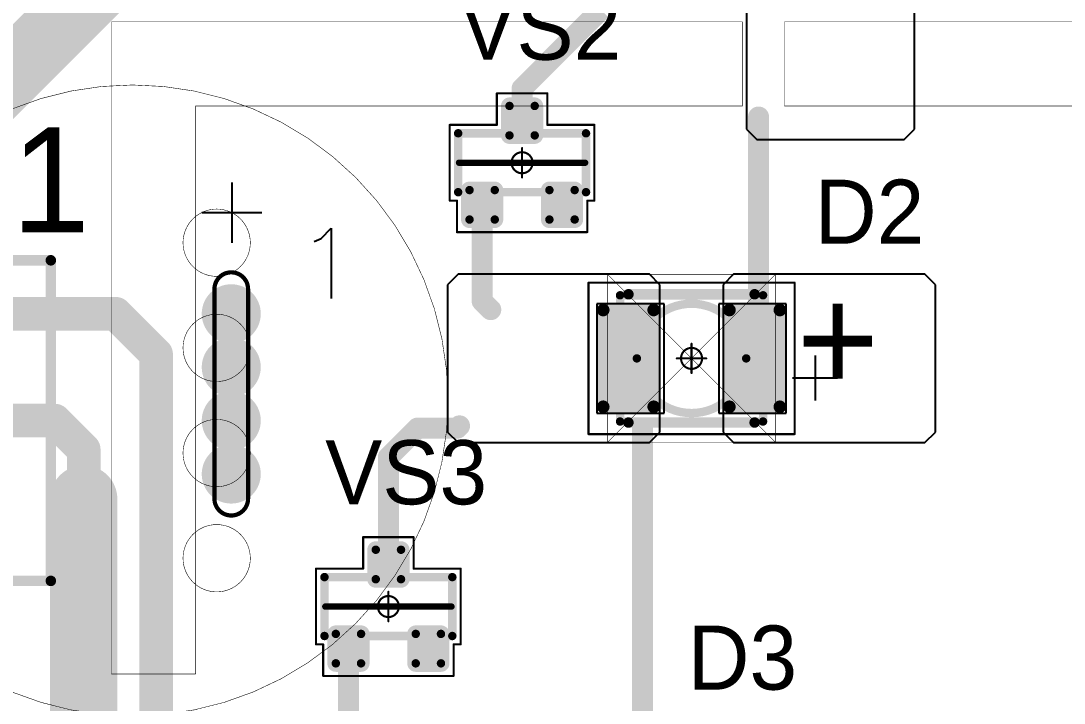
# Model space of a CAD drawing. Header units: millimetres. Extents: x 0 to 1769, y 431 to 1001.
# Drawn here: x 1327.48 to 1352.28, y 575.33 to 591.55 of the extents above; entities that cross this region are included whole.
import ezdxf

# ---------------------------------------------------------------- set-up
doc = ezdxf.new("R2010")
doc.units = ezdxf.units.MM
for name, color, linetype in [('BottomLayer', 5, 'Continuous'), ('BottomSolder', 6, 'Continuous'), ('KeepOutLayer', 6, 'Continuous'), ('Mechanical13', 56, 'Continuous'), ('Mechanical15', 56, 'Continuous'), ('Mechanical3', 76, 'Continuous'), ('Mechanical9', 56, 'Continuous'), ('MultiLayer', 9, 'Continuous'), ('TopLayer', 1, 'Continuous'), ('TopOverlay', 2, 'Continuous'), ('TopPaste', 8, 'Continuous'), ('TopSolder', 216, 'Continuous')]:
    doc.layers.add(name, color=color, linetype=linetype)

# ---------------------------------------------------------------- blocks, each defined once
blk = doc.blocks.new('SOT23_136')
at = {"layer": 'Mechanical13', "const_width": 0.2}
for points in [[(-0.7, 1.52), (-0.7, -1.52)], [(-0.7, 1.52), (0.7, 1.52)], [(0.7, 1.52), (0.7, -1.52)], [(-0.7, -1.52), (0.7, -1.52)]]:
    blk.add_lwpolyline(points, dxfattribs=at)
at = {"layer": 'Mechanical13', "const_width": 0.1}
for points in [[(-0.75, 1.52, 1), (-0.65, 1.52, 1)], [(-0.75, 1.52, 1), (-0.65, 1.52, 1)], [(0.65, 1.52, 1), (0.75, 1.52, 1)], [(0.65, 1.52, 1), (0.75, 1.52, 1)], [(-0.75, -1.52, 1), (-0.65, -1.52, 1)], [(-0.75, -1.52, 1), (-0.65, -1.52, 1)], [(0.65, -1.52, 1), (0.75, -1.52, 1)], [(0.65, -1.52, 1), (0.75, -1.52, 1)]]:
    blk.add_lwpolyline(points, format="xyb", close=True, dxfattribs=at)
at = {"layer": 'Mechanical15', "const_width": 0.05}
for points in [[(-0.9, 1.72), (0.9, 1.72)], [(-0.9, 1.72), (-0.9, 1.55)], [(0.9, 1.72), (0.9, 0.6)], [(-1.65, 1.55), (-0.9, 1.55)], [(-1.65, 1.55), (-1.65, -1.55)], [(0.9, 0.6), (1.65, 0.6)], [(1.65, 0.6), (1.65, -0.6)], [(0, 0.35), (0, -0.35)], [(-0.35, 0), (0.35, 0)], [(0.9, -0.6), (0.9, -1.72)], [(0.9, -0.6), (1.65, -0.6)], [(-1.65, -1.55), (-0.9, -1.55)], [(-0.9, -1.55), (-0.9, -1.72)], [(-0.9, -1.72), (0.9, -1.72)]]:
    blk.add_lwpolyline(points, dxfattribs=at)
at = {"layer": 'Mechanical15'}
for points, const_width in [([(-0.913, 1.72, 1), (-0.888, 1.72, 1)], 0.025), ([(-0.913, 1.72, 1), (-0.888, 1.72, 1)], 0.025), ([(0.888, 1.72, 1), (0.913, 1.72, 1)], 0.025), ([(0.888, 1.72, 1), (0.913, 1.72, 1)], 0.025), ([(-1.662, 1.55, 1), (-1.637, 1.55, 1)], 0.025), ([(-1.662, 1.55, 1), (-1.637, 1.55, 1)], 0.025), ([(-0.913, 1.55, 1), (-0.888, 1.55, 1)], 0.025), ([(-0.913, 1.55, 1), (-0.888, 1.55, 1)], 0.025), ([(0.888, 0.6, 1), (0.913, 0.6, 1)], 0.025), ([(0.888, 0.6, 1), (0.913, 0.6, 1)], 0.025), ([(1.637, 0.6, 1), (1.662, 0.6, 1)], 0.025), ([(1.637, 0.6, 1), (1.662, 0.6, 1)], 0.025), ([(0.25, 0, 1), (-0.25, 0, 1)], 0.05), ([(-0.012, 0.35, 1), (0.012, 0.35, 1)], 0.025), ([(-0.362, 0, 1), (-0.337, 0, 1)], 0.025), ([(-0.262, 0, 1), (-0.238, 0, 1)], 0.025), ([(0.238, 0, 1), (0.262, 0, 1)], 0.025), ([(0.337, 0, 1), (0.362, 0, 1)], 0.025), ([(-0.012, -0.35, 1), (0.012, -0.35, 1)], 0.025), ([(0.888, -0.6, 1), (0.913, -0.6, 1)], 0.025), ([(0.888, -0.6, 1), (0.913, -0.6, 1)], 0.025), ([(1.637, -0.6, 1), (1.662, -0.6, 1)], 0.025), ([(1.637, -0.6, 1), (1.662, -0.6, 1)], 0.025), ([(-1.662, -1.55, 1), (-1.637, -1.55, 1)], 0.025), ([(-1.662, -1.55, 1), (-1.637, -1.55, 1)], 0.025), ([(-0.913, -1.55, 1), (-0.888, -1.55, 1)], 0.025), ([(-0.913, -1.55, 1), (-0.888, -1.55, 1)], 0.025), ([(-0.913, -1.72, 1), (-0.888, -1.72, 1)], 0.025), ([(-0.913, -1.72, 1), (-0.888, -1.72, 1)], 0.025), ([(0.888, -1.72, 1), (0.913, -1.72, 1)], 0.025), ([(0.888, -1.72, 1), (0.913, -1.72, 1)], 0.025)]:
    blk.add_lwpolyline(points, format="xyb", close=True, dxfattribs=dict(at, const_width=const_width))
at = {"layer": 'TopLayer', "const_width": 0.1}
for points in [[(-1.4, 1.25, 1), (-1.3, 1.25, 1)], [(-0.7, 1.25, 1), (-0.6, 1.25, 1)], [(-1.4, 0.65, 1), (-1.3, 0.65, 1)], [(-0.7, 0.65, 1), (-0.6, 0.65, 1)], [(0.6, 0.3, 1), (0.7, 0.3, 1)], [(1.3, 0.3, 1), (1.4, 0.3, 1)], [(0.6, -0.3, 1), (0.7, -0.3, 1)], [(1.3, -0.3, 1), (1.4, -0.3, 1)], [(-1.4, -0.65, 1), (-1.3, -0.65, 1)], [(-0.7, -0.65, 1), (-0.6, -0.65, 1)], [(-1.4, -1.25, 1), (-1.3, -1.25, 1)], [(-0.7, -1.25, 1), (-0.6, -1.25, 1)]]:
    blk.add_lwpolyline(points, format="xyb", close=True, dxfattribs=at)
at = {"layer": 'TopLayer'}
for points in [[(-1.45, 1.25), (-1.45, 0.65), (-0.55, 1.25), (-0.55, 0.65)], [(-1.35, 1.35), (-1.35, 0.55), (-0.65, 1.35), (-0.65, 0.55)], [(0.55, 0.3), (0.55, -0.3), (1.45, 0.3), (1.45, -0.3)], [(0.65, 0.4), (0.65, -0.4), (1.35, 0.4), (1.35, -0.4)], [(-1.45, -0.65), (-1.45, -1.25), (-0.55, -0.65), (-0.55, -1.25)], [(-1.35, -0.55), (-1.35, -1.35), (-0.65, -0.55), (-0.65, -1.35)]]:
    blk.add_solid(points, dxfattribs=at)
at = {"layer": 'TopOverlay', "const_width": 0.15}
blk.add_lwpolyline([(0, 1.5), (0, -1.5)], dxfattribs=at)
at = {"layer": 'TopOverlay', "const_width": 0.075}
for points in [[(-0.038, 1.5, 1), (0.038, 1.5, 1)], [(-0.038, -1.5, 1), (0.038, -1.5, 1)]]:
    blk.add_lwpolyline(points, format="xyb", close=True, dxfattribs=at)
at = {"layer": 'TopPaste', "const_width": 0.075}
for points in [[(-1.387, 1.25, 1), (-1.313, 1.25, 1)], [(-0.687, 1.25, 1), (-0.613, 1.25, 1)], [(-1.387, 0.65, 1), (-1.313, 0.65, 1)], [(-0.687, 0.65, 1), (-0.613, 0.65, 1)], [(0.613, 0.3, 1), (0.687, 0.3, 1)], [(1.313, 0.3, 1), (1.387, 0.3, 1)], [(0.613, -0.3, 1), (0.687, -0.3, 1)], [(1.313, -0.3, 1), (1.387, -0.3, 1)], [(-1.387, -0.65, 1), (-1.313, -0.65, 1)], [(-0.687, -0.65, 1), (-0.613, -0.65, 1)], [(-1.387, -1.25, 1), (-1.313, -1.25, 1)], [(-0.687, -1.25, 1), (-0.613, -1.25, 1)]]:
    blk.add_lwpolyline(points, format="xyb", close=True, dxfattribs=at)
at = {"layer": 'TopPaste'}
for points in [[(-1.425, 1.25), (-1.425, 0.65), (-0.575, 1.25), (-0.575, 0.65)], [(-1.35, 1.325), (-1.35, 0.575), (-0.65, 1.325), (-0.65, 0.575)], [(0.575, 0.3), (0.575, -0.3), (1.425, 0.3), (1.425, -0.3)], [(0.65, 0.375), (0.65, -0.375), (1.35, 0.375), (1.35, -0.375)], [(-1.425, -0.65), (-1.425, -1.25), (-0.575, -0.65), (-0.575, -1.25)], [(-1.35, -0.575), (-1.35, -1.325), (-0.65, -0.575), (-0.65, -1.325)]]:
    blk.add_solid(points, dxfattribs=at)
at = {"layer": 'TopSolder', "const_width": 0.202}
for points in [[(-1.451, 1.25, 1), (-1.249, 1.25, 1)], [(-0.751, 1.25, 1), (-0.549, 1.25, 1)], [(-1.451, 0.65, 1), (-1.249, 0.65, 1)], [(-0.751, 0.65, 1), (-0.549, 0.65, 1)], [(0.549, 0.3, 1), (0.751, 0.3, 1)], [(1.249, 0.3, 1), (1.451, 0.3, 1)], [(0.549, -0.3, 1), (0.751, -0.3, 1)], [(1.249, -0.3, 1), (1.451, -0.3, 1)], [(-1.451, -0.65, 1), (-1.249, -0.65, 1)], [(-0.751, -0.65, 1), (-0.549, -0.65, 1)], [(-1.451, -1.25, 1), (-1.249, -1.25, 1)], [(-0.751, -1.25, 1), (-0.549, -1.25, 1)]]:
    blk.add_lwpolyline(points, format="xyb", close=True, dxfattribs=at)
at = {"layer": 'TopSolder'}
for points in [[(-1.552, 1.25), (-1.552, 0.65), (-0.448, 1.25), (-0.448, 0.65)], [(-1.35, 1.452), (-1.35, 0.448), (-0.65, 1.452), (-0.65, 0.448)], [(0.65, 0.502), (0.65, -0.502), (1.35, 0.502), (1.35, -0.502)], [(0.448, 0.3), (0.448, -0.3), (1.552, 0.3), (1.552, -0.3)], [(-1.35, -0.448), (-1.35, -1.452), (-0.65, -0.448), (-0.65, -1.452)], [(-1.552, -0.65), (-1.552, -1.25), (-0.448, -0.65), (-0.448, -1.25)]]:
    blk.add_solid(points, dxfattribs=at)
blk = doc.blocks.new('SOT23_137')
at = {"layer": 'Mechanical13', "const_width": 0.2}
for points in [[(-0.7, 1.52), (-0.7, -1.52)], [(-0.7, 1.52), (0.7, 1.52)], [(0.7, 1.52), (0.7, -1.52)], [(-0.7, -1.52), (0.7, -1.52)]]:
    blk.add_lwpolyline(points, dxfattribs=at)
at = {"layer": 'Mechanical13', "const_width": 0.1}
for points in [[(-0.75, 1.52, 1), (-0.65, 1.52, 1)], [(-0.75, 1.52, 1), (-0.65, 1.52, 1)], [(0.65, 1.52, 1), (0.75, 1.52, 1)], [(0.65, 1.52, 1), (0.75, 1.52, 1)], [(-0.75, -1.52, 1), (-0.65, -1.52, 1)], [(-0.75, -1.52, 1), (-0.65, -1.52, 1)], [(0.65, -1.52, 1), (0.75, -1.52, 1)], [(0.65, -1.52, 1), (0.75, -1.52, 1)]]:
    blk.add_lwpolyline(points, format="xyb", close=True, dxfattribs=at)
at = {"layer": 'Mechanical15', "const_width": 0.05}
for points in [[(-0.9, 1.72), (0.9, 1.72)], [(-0.9, 1.72), (-0.9, 1.55)], [(0.9, 1.72), (0.9, 0.6)], [(-1.65, 1.55), (-0.9, 1.55)], [(-1.65, 1.55), (-1.65, -1.55)], [(0.9, 0.6), (1.65, 0.6)], [(1.65, 0.6), (1.65, -0.6)], [(0, 0.35), (0, -0.35)], [(-0.35, 0), (0.35, 0)], [(0.9, -0.6), (0.9, -1.72)], [(0.9, -0.6), (1.65, -0.6)], [(-1.65, -1.55), (-0.9, -1.55)], [(-0.9, -1.55), (-0.9, -1.72)], [(-0.9, -1.72), (0.9, -1.72)]]:
    blk.add_lwpolyline(points, dxfattribs=at)
at = {"layer": 'Mechanical15'}
for points, const_width in [([(-0.913, 1.72, 1), (-0.888, 1.72, 1)], 0.025), ([(-0.913, 1.72, 1), (-0.888, 1.72, 1)], 0.025), ([(0.888, 1.72, 1), (0.913, 1.72, 1)], 0.025), ([(0.888, 1.72, 1), (0.913, 1.72, 1)], 0.025), ([(-1.662, 1.55, 1), (-1.637, 1.55, 1)], 0.025), ([(-1.662, 1.55, 1), (-1.637, 1.55, 1)], 0.025), ([(-0.913, 1.55, 1), (-0.888, 1.55, 1)], 0.025), ([(-0.913, 1.55, 1), (-0.888, 1.55, 1)], 0.025), ([(0.888, 0.6, 1), (0.913, 0.6, 1)], 0.025), ([(0.888, 0.6, 1), (0.913, 0.6, 1)], 0.025), ([(1.637, 0.6, 1), (1.662, 0.6, 1)], 0.025), ([(1.637, 0.6, 1), (1.662, 0.6, 1)], 0.025), ([(0.25, 0, 1), (-0.25, 0, 1)], 0.05), ([(-0.012, 0.35, 1), (0.012, 0.35, 1)], 0.025), ([(-0.362, 0, 1), (-0.337, 0, 1)], 0.025), ([(-0.262, 0, 1), (-0.238, 0, 1)], 0.025), ([(0.238, 0, 1), (0.262, 0, 1)], 0.025), ([(0.337, 0, 1), (0.362, 0, 1)], 0.025), ([(-0.012, -0.35, 1), (0.012, -0.35, 1)], 0.025), ([(0.888, -0.6, 1), (0.913, -0.6, 1)], 0.025), ([(0.888, -0.6, 1), (0.913, -0.6, 1)], 0.025), ([(1.637, -0.6, 1), (1.662, -0.6, 1)], 0.025), ([(1.637, -0.6, 1), (1.662, -0.6, 1)], 0.025), ([(-1.662, -1.55, 1), (-1.637, -1.55, 1)], 0.025), ([(-1.662, -1.55, 1), (-1.637, -1.55, 1)], 0.025), ([(-0.913, -1.55, 1), (-0.888, -1.55, 1)], 0.025), ([(-0.913, -1.55, 1), (-0.888, -1.55, 1)], 0.025), ([(-0.913, -1.72, 1), (-0.888, -1.72, 1)], 0.025), ([(-0.913, -1.72, 1), (-0.888, -1.72, 1)], 0.025), ([(0.888, -1.72, 1), (0.913, -1.72, 1)], 0.025), ([(0.888, -1.72, 1), (0.913, -1.72, 1)], 0.025)]:
    blk.add_lwpolyline(points, format="xyb", close=True, dxfattribs=dict(at, const_width=const_width))
at = {"layer": 'TopLayer', "const_width": 0.1}
for points in [[(-1.4, 1.25, 1), (-1.3, 1.25, 1)], [(-0.7, 1.25, 1), (-0.6, 1.25, 1)], [(-1.4, 0.65, 1), (-1.3, 0.65, 1)], [(-0.7, 0.65, 1), (-0.6, 0.65, 1)], [(0.6, 0.3, 1), (0.7, 0.3, 1)], [(1.3, 0.3, 1), (1.4, 0.3, 1)], [(0.6, -0.3, 1), (0.7, -0.3, 1)], [(1.3, -0.3, 1), (1.4, -0.3, 1)], [(-1.4, -0.65, 1), (-1.3, -0.65, 1)], [(-0.7, -0.65, 1), (-0.6, -0.65, 1)], [(-1.4, -1.25, 1), (-1.3, -1.25, 1)], [(-0.7, -1.25, 1), (-0.6, -1.25, 1)]]:
    blk.add_lwpolyline(points, format="xyb", close=True, dxfattribs=at)
at = {"layer": 'TopLayer'}
for points in [[(-1.45, 1.25), (-1.45, 0.65), (-0.55, 1.25), (-0.55, 0.65)], [(-1.35, 1.35), (-1.35, 0.55), (-0.65, 1.35), (-0.65, 0.55)], [(0.55, 0.3), (0.55, -0.3), (1.45, 0.3), (1.45, -0.3)], [(0.65, 0.4), (0.65, -0.4), (1.35, 0.4), (1.35, -0.4)], [(-1.45, -0.65), (-1.45, -1.25), (-0.55, -0.65), (-0.55, -1.25)], [(-1.35, -0.55), (-1.35, -1.35), (-0.65, -0.55), (-0.65, -1.35)]]:
    blk.add_solid(points, dxfattribs=at)
at = {"layer": 'TopOverlay', "const_width": 0.15}
blk.add_lwpolyline([(0, 1.5), (0, -1.5)], dxfattribs=at)
at = {"layer": 'TopOverlay', "const_width": 0.075}
for points in [[(-0.038, 1.5, 1), (0.038, 1.5, 1)], [(-0.038, -1.5, 1), (0.038, -1.5, 1)]]:
    blk.add_lwpolyline(points, format="xyb", close=True, dxfattribs=at)
at = {"layer": 'TopPaste', "const_width": 0.075}
for points in [[(-1.387, 1.25, 1), (-1.313, 1.25, 1)], [(-0.687, 1.25, 1), (-0.613, 1.25, 1)], [(-1.387, 0.65, 1), (-1.313, 0.65, 1)], [(-0.687, 0.65, 1), (-0.613, 0.65, 1)], [(0.613, 0.3, 1), (0.687, 0.3, 1)], [(1.313, 0.3, 1), (1.387, 0.3, 1)], [(0.613, -0.3, 1), (0.687, -0.3, 1)], [(1.313, -0.3, 1), (1.387, -0.3, 1)], [(-1.387, -0.65, 1), (-1.313, -0.65, 1)], [(-0.687, -0.65, 1), (-0.613, -0.65, 1)], [(-1.387, -1.25, 1), (-1.313, -1.25, 1)], [(-0.687, -1.25, 1), (-0.613, -1.25, 1)]]:
    blk.add_lwpolyline(points, format="xyb", close=True, dxfattribs=at)
at = {"layer": 'TopPaste'}
for points in [[(-1.425, 1.25), (-1.425, 0.65), (-0.575, 1.25), (-0.575, 0.65)], [(-1.35, 1.325), (-1.35, 0.575), (-0.65, 1.325), (-0.65, 0.575)], [(0.575, 0.3), (0.575, -0.3), (1.425, 0.3), (1.425, -0.3)], [(0.65, 0.375), (0.65, -0.375), (1.35, 0.375), (1.35, -0.375)], [(-1.425, -0.65), (-1.425, -1.25), (-0.575, -0.65), (-0.575, -1.25)], [(-1.35, -0.575), (-1.35, -1.325), (-0.65, -0.575), (-0.65, -1.325)]]:
    blk.add_solid(points, dxfattribs=at)
at = {"layer": 'TopSolder', "const_width": 0.202}
for points in [[(-1.451, 1.25, 1), (-1.249, 1.25, 1)], [(-0.751, 1.25, 1), (-0.549, 1.25, 1)], [(-1.451, 0.65, 1), (-1.249, 0.65, 1)], [(-0.751, 0.65, 1), (-0.549, 0.65, 1)], [(0.549, 0.3, 1), (0.751, 0.3, 1)], [(1.249, 0.3, 1), (1.451, 0.3, 1)], [(0.549, -0.3, 1), (0.751, -0.3, 1)], [(1.249, -0.3, 1), (1.451, -0.3, 1)], [(-1.451, -0.65, 1), (-1.249, -0.65, 1)], [(-0.751, -0.65, 1), (-0.549, -0.65, 1)], [(-1.451, -1.25, 1), (-1.249, -1.25, 1)], [(-0.751, -1.25, 1), (-0.549, -1.25, 1)]]:
    blk.add_lwpolyline(points, format="xyb", close=True, dxfattribs=at)
at = {"layer": 'TopSolder'}
for points in [[(-1.552, 1.25), (-1.552, 0.65), (-0.448, 1.25), (-0.448, 0.65)], [(-1.35, 1.452), (-1.35, 0.448), (-0.65, 1.452), (-0.65, 0.448)], [(0.65, 0.502), (0.65, -0.502), (1.35, 0.502), (1.35, -0.502)], [(0.448, 0.3), (0.448, -0.3), (1.552, 0.3), (1.552, -0.3)], [(-1.35, -0.448), (-1.35, -1.452), (-0.65, -0.448), (-0.65, -1.452)], [(-1.552, -0.65), (-1.552, -1.25), (-0.448, -0.65), (-0.448, -1.25)]]:
    blk.add_solid(points, dxfattribs=at)
blk = doc.blocks.new('T66G_325')
at = {"layer": 'Mechanical13'}
for p, q in [((2.936, 0.071), (2.936, -1)), ((2.4, -0.464), (3.471, -0.464))]:
    blk.add_line(p, q, dxfattribs=at)
at = {"layer": 'Mechanical13', "const_width": 0.2}
for points in [[(-1.7, 1.5), (1.7, 1.5)], [(-1.7, -1.5), (-1.7, 1.5)], [(1.7, -1.5), (1.7, 1.5)], [(-1.7, -1.5), (1.7, -1.5)]]:
    blk.add_lwpolyline(points, dxfattribs=at)
at = {"layer": 'Mechanical13'}
for points, const_width in [([(-1.75, 1.5, 1), (-1.65, 1.5, 1)], 0.1), ([(-1.75, 1.5, 1), (-1.65, 1.5, 1)], 0.1), ([(1.65, 1.5, 1), (1.75, 1.5, 1)], 0.1), ([(1.65, 1.5, 1), (1.75, 1.5, 1)], 0.1), ([(1.3, 0, 1), (-1.3, 0, 1)], 0.2), ([(-1.35, 0, 1), (-1.25, 0, 1)], 0.1), ([(1.25, 0, 1), (1.35, 0, 1)], 0.1), ([(-1.75, -1.5, 1), (-1.65, -1.5, 1)], 0.1), ([(-1.75, -1.5, 1), (-1.65, -1.5, 1)], 0.1), ([(1.65, -1.5, 1), (1.75, -1.5, 1)], 0.1), ([(1.65, -1.5, 1), (1.75, -1.5, 1)], 0.1)]:
    blk.add_lwpolyline(points, format="xyb", close=True, dxfattribs=dict(at, const_width=const_width))
at = {"layer": 'Mechanical15', "const_width": 0.05}
for points in [[(-2.45, -1.8), (-2.45, 1.8)], [(-2.45, 1.8), (2.45, 1.8)], [(2.45, -1.8), (2.45, 1.8)], [(0, -0.35), (0, 0.35)], [(-0.35, 0), (0.35, 0)], [(-2.45, -1.8), (2.45, -1.8)]]:
    blk.add_lwpolyline(points, dxfattribs=at)
at = {"layer": 'Mechanical15'}
for points, const_width in [([(-2.462, 1.8, 1), (-2.438, 1.8, 1)], 0.025), ([(-2.462, 1.8, 1), (-2.438, 1.8, 1)], 0.025), ([(2.438, 1.8, 1), (2.462, 1.8, 1)], 0.025), ([(2.438, 1.8, 1), (2.462, 1.8, 1)], 0.025), ([(0.25, 0, 1), (-0.25, 0, 1)], 0.05), ([(-0.012, 0.35, 1), (0.012, 0.35, 1)], 0.025), ([(-0.362, 0, 1), (-0.337, 0, 1)], 0.025), ([(-0.262, 0, 1), (-0.238, 0, 1)], 0.025), ([(0.238, 0, 1), (0.262, 0, 1)], 0.025), ([(0.337, 0, 1), (0.362, 0, 1)], 0.025), ([(-0.012, -0.35, 1), (0.012, -0.35, 1)], 0.025), ([(-2.462, -1.8, 1), (-2.438, -1.8, 1)], 0.025), ([(-2.462, -1.8, 1), (-2.438, -1.8, 1)], 0.025), ([(2.438, -1.8, 1), (2.462, -1.8, 1)], 0.025), ([(2.438, -1.8, 1), (2.462, -1.8, 1)], 0.025)]:
    blk.add_lwpolyline(points, format="xyb", close=True, dxfattribs=dict(at, const_width=const_width))
at = {"layer": 'TopLayer'}
for p, q in [((-5.55, 2), (-5.8, 1.75)), ((-1, 2), (-5.55, 2)), ((-0.75, 1.75), (-1, 2)), ((1, 2), (0.75, 1.75)), ((5.55, 2), (1, 2)), ((5.8, 1.75), (5.55, 2)), ((-5.8, 1.75), (-5.8, -1.75)), ((-0.75, -1.75), (-0.75, 1.75)), ((0.75, 1.75), (0.75, -1.75)), ((5.8, -1.75), (5.8, 1.75)), ((-5.8, -1.75), (-5.55, -2)), ((-1, -2), (-0.75, -1.75)), ((0.75, -1.75), (1, -2)), ((5.55, -2), (5.8, -1.75)), ((-5.55, -2), (-1, -2)), ((1, -2), (5.55, -2))]:
    blk.add_line(p, q, dxfattribs=at)
at = {"layer": 'TopLayer', "const_width": 0.15}
for points in [[(-2.175, 1.15, 1), (-2.025, 1.15, 1)], [(-0.975, 1.15, 1), (-0.825, 1.15, 1)], [(0.825, 1.15, 1), (0.975, 1.15, 1)], [(2.025, 1.15, 1), (2.175, 1.15, 1)], [(-2.175, -1.15, 1), (-2.025, -1.15, 1)], [(-0.975, -1.15, 1), (-0.825, -1.15, 1)], [(0.825, -1.15, 1), (0.975, -1.15, 1)], [(2.025, -1.15, 1), (2.175, -1.15, 1)]]:
    blk.add_lwpolyline(points, format="xyb", close=True, dxfattribs=at)
at = {"layer": 'TopLayer'}
for points in [[(-0.9, 1.3), (-2.1, 1.3), (-0.9, -1.3), (-2.1, -1.3)], [(2.1, 1.3), (0.9, 1.3), (2.1, -1.3), (0.9, -1.3)], [(-0.75, 1.15), (-2.25, 1.15), (-0.75, -1.15), (-2.25, -1.15)], [(2.25, 1.15), (0.75, 1.15), (2.25, -1.15), (0.75, -1.15)]]:
    blk.add_solid(points, dxfattribs=at)
at = {"layer": 'TopOverlay', "const_width": 0.25}
for points in [[(-1.5, 1.525), (1.5, 1.525)], [(-1.5, -1.525), (1.5, -1.525)]]:
    blk.add_lwpolyline(points, dxfattribs=at)
at = {"layer": 'TopOverlay', "const_width": 0.125}
for points in [[(-1.562, 1.525, 1), (-1.438, 1.525, 1)], [(1.438, 1.525, 1), (1.562, 1.525, 1)], [(-1.562, -1.525, 1), (-1.438, -1.525, 1)], [(1.438, -1.525, 1), (1.562, -1.525, 1)]]:
    blk.add_lwpolyline(points, format="xyb", close=True, dxfattribs=at)
at = {"layer": 'TopPaste', "const_width": 0.125}
for points in [[(-2.163, 1.15, 1), (-2.038, 1.15, 1)], [(-0.963, 1.15, 1), (-0.838, 1.15, 1)], [(0.838, 1.15, 1), (0.963, 1.15, 1)], [(2.038, 1.15, 1), (2.163, 1.15, 1)], [(-2.163, -1.15, 1), (-2.038, -1.15, 1)], [(-0.963, -1.15, 1), (-0.838, -1.15, 1)], [(0.838, -1.15, 1), (0.963, -1.15, 1)], [(2.038, -1.15, 1), (2.163, -1.15, 1)]]:
    blk.add_lwpolyline(points, format="xyb", close=True, dxfattribs=at)
at = {"layer": 'TopPaste'}
for points in [[(-0.9, 1.275), (-2.1, 1.275), (-0.9, -1.275), (-2.1, -1.275)], [(2.1, 1.275), (0.9, 1.275), (2.1, -1.275), (0.9, -1.275)], [(-0.775, 1.15), (-2.225, 1.15), (-0.775, -1.15), (-2.225, -1.15)], [(2.225, 1.15), (0.775, 1.15), (2.225, -1.15), (0.775, -1.15)]]:
    blk.add_solid(points, dxfattribs=at)
at = {"layer": 'TopSolder'}
for p, q in [((-2.25, 1.3), (-2.25, -1.3)), ((-0.65, 1.3), (-2.25, 1.3)), ((-0.65, -1.3), (-0.65, 1.3)), ((0.65, 1.3), (0.65, -1.3)), ((2.25, 1.3), (0.65, 1.3)), ((2.25, -1.3), (2.25, 1.3)), ((-2.25, -1.3), (-0.65, -1.3)), ((0.65, -1.3), (2.25, -1.3))]:
    blk.add_line(p, q, dxfattribs=at)
at = {"layer": 'TopOverlay'}
blk.add_text('+', height=2.5, dxfattribs=at).set_placement((2.5, -0.8))
blk = doc.blocks.new('T66G_326')
at = {"layer": 'Mechanical13'}
for p, q in [((2.936, 0.071), (2.936, -1)), ((2.4, -0.464), (3.471, -0.464))]:
    blk.add_line(p, q, dxfattribs=at)
at = {"layer": 'Mechanical13', "const_width": 0.2}
for points in [[(-1.7, 1.5), (1.7, 1.5)], [(-1.7, 1.5), (-1.7, -1.5)], [(1.7, 1.5), (1.7, -1.5)], [(-1.7, -1.5), (1.7, -1.5)]]:
    blk.add_lwpolyline(points, dxfattribs=at)
at = {"layer": 'Mechanical13'}
for points, const_width in [([(-1.75, 1.5, 1), (-1.65, 1.5, 1)], 0.1), ([(-1.75, 1.5, 1), (-1.65, 1.5, 1)], 0.1), ([(1.65, 1.5, 1), (1.75, 1.5, 1)], 0.1), ([(1.65, 1.5, 1), (1.75, 1.5, 1)], 0.1), ([(1.3, 0, 1), (-1.3, 0, 1)], 0.2), ([(-1.35, 0, 1), (-1.25, 0, 1)], 0.1), ([(1.25, 0, 1), (1.35, 0, 1)], 0.1), ([(-1.75, -1.5, 1), (-1.65, -1.5, 1)], 0.1), ([(-1.75, -1.5, 1), (-1.65, -1.5, 1)], 0.1), ([(1.65, -1.5, 1), (1.75, -1.5, 1)], 0.1), ([(1.65, -1.5, 1), (1.75, -1.5, 1)], 0.1)]:
    blk.add_lwpolyline(points, format="xyb", close=True, dxfattribs=dict(at, const_width=const_width))
at = {"layer": 'Mechanical15', "const_width": 0.05}
for points in [[(-2.45, 1.8), (-2.45, -1.8)], [(-2.45, 1.8), (2.45, 1.8)], [(2.45, 1.8), (2.45, -1.8)], [(0, 0.35), (0, -0.35)], [(-0.35, 0), (0.35, 0)], [(-2.45, -1.8), (2.45, -1.8)]]:
    blk.add_lwpolyline(points, dxfattribs=at)
at = {"layer": 'Mechanical15'}
for points, const_width in [([(-2.462, 1.8, 1), (-2.438, 1.8, 1)], 0.025), ([(-2.462, 1.8, 1), (-2.438, 1.8, 1)], 0.025), ([(2.438, 1.8, 1), (2.462, 1.8, 1)], 0.025), ([(2.438, 1.8, 1), (2.462, 1.8, 1)], 0.025), ([(0.25, 0, 1), (-0.25, 0, 1)], 0.05), ([(-0.012, 0.35, 1), (0.012, 0.35, 1)], 0.025), ([(-0.362, 0, 1), (-0.337, 0, 1)], 0.025), ([(-0.262, 0, 1), (-0.238, 0, 1)], 0.025), ([(0.238, 0, 1), (0.262, 0, 1)], 0.025), ([(0.337, 0, 1), (0.362, 0, 1)], 0.025), ([(-0.012, -0.35, 1), (0.012, -0.35, 1)], 0.025), ([(-2.462, -1.8, 1), (-2.438, -1.8, 1)], 0.025), ([(-2.462, -1.8, 1), (-2.438, -1.8, 1)], 0.025), ([(2.438, -1.8, 1), (2.462, -1.8, 1)], 0.025), ([(2.438, -1.8, 1), (2.462, -1.8, 1)], 0.025)]:
    blk.add_lwpolyline(points, format="xyb", close=True, dxfattribs=dict(at, const_width=const_width))
at = {"layer": 'TopLayer'}
for p, q in [((-5.55, 2), (-5.8, 1.75)), ((-1, 2), (-5.55, 2)), ((-0.75, 1.75), (-1, 2)), ((1, 2), (0.75, 1.75)), ((5.55, 2), (1, 2)), ((5.8, 1.75), (5.55, 2)), ((-5.8, 1.75), (-5.8, -1.75)), ((-0.75, -1.75), (-0.75, 1.75)), ((0.75, 1.75), (0.75, -1.75)), ((5.8, -1.75), (5.8, 1.75)), ((-5.8, -1.75), (-5.55, -2)), ((-1, -2), (-0.75, -1.75)), ((0.75, -1.75), (1, -2)), ((5.55, -2), (5.8, -1.75)), ((-5.55, -2), (-1, -2)), ((1, -2), (5.55, -2))]:
    blk.add_line(p, q, dxfattribs=at)
at = {"layer": 'TopLayer', "const_width": 0.15}
for points in [[(-2.175, 1.15, 1), (-2.025, 1.15, 1)], [(-0.975, 1.15, 1), (-0.825, 1.15, 1)], [(0.825, 1.15, 1), (0.975, 1.15, 1)], [(2.025, 1.15, 1), (2.175, 1.15, 1)], [(-2.175, -1.15, 1), (-2.025, -1.15, 1)], [(-0.975, -1.15, 1), (-0.825, -1.15, 1)], [(0.825, -1.15, 1), (0.975, -1.15, 1)], [(2.025, -1.15, 1), (2.175, -1.15, 1)]]:
    blk.add_lwpolyline(points, format="xyb", close=True, dxfattribs=at)
at = {"layer": 'TopLayer'}
for points in [[(-0.9, 1.3), (-2.1, 1.3), (-0.9, -1.3), (-2.1, -1.3)], [(2.1, 1.3), (0.9, 1.3), (2.1, -1.3), (0.9, -1.3)], [(-0.75, 1.15), (-2.25, 1.15), (-0.75, -1.15), (-2.25, -1.15)], [(2.25, 1.15), (0.75, 1.15), (2.25, -1.15), (0.75, -1.15)]]:
    blk.add_solid(points, dxfattribs=at)
at = {"layer": 'TopOverlay', "const_width": 0.25}
for points in [[(-1.5, 1.525), (1.5, 1.525)], [(-1.5, -1.525), (1.5, -1.525)]]:
    blk.add_lwpolyline(points, dxfattribs=at)
at = {"layer": 'TopOverlay', "const_width": 0.125}
for points in [[(-1.562, 1.525, 1), (-1.438, 1.525, 1)], [(1.438, 1.525, 1), (1.562, 1.525, 1)], [(-1.562, -1.525, 1), (-1.438, -1.525, 1)], [(1.438, -1.525, 1), (1.562, -1.525, 1)]]:
    blk.add_lwpolyline(points, format="xyb", close=True, dxfattribs=at)
at = {"layer": 'TopPaste', "const_width": 0.125}
for points in [[(-2.163, 1.15, 1), (-2.038, 1.15, 1)], [(-0.963, 1.15, 1), (-0.838, 1.15, 1)], [(0.838, 1.15, 1), (0.963, 1.15, 1)], [(2.038, 1.15, 1), (2.163, 1.15, 1)], [(-2.163, -1.15, 1), (-2.038, -1.15, 1)], [(-0.963, -1.15, 1), (-0.838, -1.15, 1)], [(0.838, -1.15, 1), (0.963, -1.15, 1)], [(2.038, -1.15, 1), (2.163, -1.15, 1)]]:
    blk.add_lwpolyline(points, format="xyb", close=True, dxfattribs=at)
at = {"layer": 'TopPaste'}
for points in [[(-0.9, 1.275), (-2.1, 1.275), (-0.9, -1.275), (-2.1, -1.275)], [(2.1, 1.275), (0.9, 1.275), (2.1, -1.275), (0.9, -1.275)], [(-0.775, 1.15), (-2.225, 1.15), (-0.775, -1.15), (-2.225, -1.15)], [(2.225, 1.15), (0.775, 1.15), (2.225, -1.15), (0.775, -1.15)]]:
    blk.add_solid(points, dxfattribs=at)
at = {"layer": 'TopSolder'}
for p, q in [((-2.25, 1.3), (-2.25, -1.3)), ((-0.65, 1.3), (-2.25, 1.3)), ((-0.65, -1.3), (-0.65, 1.3)), ((0.65, 1.3), (0.65, -1.3)), ((2.25, 1.3), (0.65, 1.3)), ((2.25, -1.3), (2.25, 1.3)), ((-2.25, -1.3), (-0.65, -1.3)), ((0.65, -1.3), (2.25, -1.3))]:
    blk.add_line(p, q, dxfattribs=at)
at = {"layer": 'TopOverlay'}
blk.add_text('+', height=2.5, dxfattribs=at).set_placement((2.5, -0.8))
blk = doc.blocks.new('BAND4_338')
at = {"layer": 'BottomLayer', "const_width": 0.6}
for points in [[(-0.3, 6.83, 1), (0.3, 6.83, 1)], [(0.97, 6.83, 1), (1.57, 6.83, 1)], [(2.24, 6.83, 1), (2.84, 6.83, 1)], [(3.51, 6.83, 1), (4.11, 6.83, 1)]]:
    blk.add_lwpolyline(points, format="xyb", close=True, dxfattribs=at)
at = {"layer": 'BottomSolder', "const_width": 0.702}
for points in [[(-0.351, 6.83, 1), (0.351, 6.83, 1)], [(0.919, 6.83, 1), (1.621, 6.83, 1)], [(2.189, 6.83, 1), (2.891, 6.83, 1)], [(3.459, 6.83, 1), (4.161, 6.83, 1)]]:
    blk.add_lwpolyline(points, format="xyb", close=True, dxfattribs=at)
at = {"layer": 'KeepOutLayer', "const_width": 0.1}
for points in [[(-0.585, 6.43, -1), (-0.585, 7.23)], [(4.395, 7.23, -1), (4.395, 6.43)]]:
    blk.add_lwpolyline(points, format="xyb", dxfattribs=at)
for points in [[(4.395, 7.23), (-0.585, 7.23)], [(4.395, 6.43), (-0.585, 6.43)]]:
    blk.add_lwpolyline(points, dxfattribs=at)
at = {"layer": 'KeepOutLayer', "const_width": 0.05}
for points in [[(-0.61, 7.23, 1), (-0.56, 7.23, 1)], [(-0.61, 7.23, 1), (-0.56, 7.23, 1)], [(4.37, 7.23, 1), (4.42, 7.23, 1)], [(4.37, 7.23, 1), (4.42, 7.23, 1)], [(-0.61, 6.43, 1), (-0.56, 6.43, 1)], [(-0.61, 6.43, 1), (-0.56, 6.43, 1)], [(4.37, 6.43, 1), (4.42, 6.43, 1)], [(4.37, 6.43, 1), (4.42, 6.43, 1)]]:
    blk.add_lwpolyline(points, format="xyb", close=True, dxfattribs=at)
at = {"layer": 'MultiLayer', "const_width": 0.6}
for points in [[(-0.3, 6.83, 1), (0.3, 6.83, 1)], [(0.97, 6.83, 1), (1.57, 6.83, 1)], [(2.24, 6.83, 1), (2.84, 6.83, 1)], [(3.51, 6.83, 1), (4.11, 6.83, 1)]]:
    blk.add_lwpolyline(points, format="xyb", close=True, dxfattribs=at)
at = {"layer": 'TopLayer'}
for points, const_width in [([(-0.3, 6.83, 1), (0.3, 6.83, 1)], 0.6), ([(0.97, 6.83, 1), (1.57, 6.83, 1)], 0.6), ([(2.24, 6.83, 1), (2.84, 6.83, 1)], 0.6), ([(3.51, 6.83, 1), (4.11, 6.83, 1)], 0.6), ([(-0.228, 1.02, 1), (0.228, 1.02, 1)], 0.455), ([(1.042, 1.02, 1), (1.498, 1.02, 1)], 0.455), ([(2.313, 1.02, 1), (2.768, 1.02, 1)], 0.455), ([(3.582, 1.02, 1), (4.038, 1.02, 1)], 0.455), ([(-0.228, -1.02, 1), (0.228, -1.02, 1)], 0.455), ([(1.042, -1.02, 1), (1.498, -1.02, 1)], 0.455), ([(2.313, -1.02, 1), (2.768, -1.02, 1)], 0.455), ([(3.582, -1.02, 1), (4.038, -1.02, 1)], 0.455)]:
    blk.add_lwpolyline(points, format="xyb", close=True, dxfattribs=dict(at, const_width=const_width))
at = {"layer": 'TopLayer', "const_width": 0.91}
for points in [[(0, 1.02), (0, -1.02)], [(1.27, 1.02), (1.27, -1.02)], [(2.54, 1.02), (2.54, -1.02)], [(3.81, 1.02), (3.81, -1.02)]]:
    blk.add_lwpolyline(points, dxfattribs=at)
at = {"layer": 'TopOverlay', "const_width": 0.25}
for points in [[(-1.27, 2.54), (6.35, 2.54)], [(-1.27, -2.54), (-1.27, 2.54)], [(6.35, -2.54), (6.35, 2.54)], [(6.35, -2.54), (-1.27, -2.54)]]:
    blk.add_lwpolyline(points, dxfattribs=at)
at = {"layer": 'TopOverlay', "const_width": 0.125}
for points in [[(-1.333, 2.54, 1), (-1.208, 2.54, 1)], [(-1.333, 2.54, 1), (-1.208, 2.54, 1)], [(6.287, 2.54, 1), (6.412, 2.54, 1)], [(6.287, 2.54, 1), (6.412, 2.54, 1)], [(-1.333, -2.54, 1), (-1.208, -2.54, 1)], [(-1.333, -2.54, 1), (-1.208, -2.54, 1)], [(6.287, -2.54, 1), (6.412, -2.54, 1)], [(6.287, -2.54, 1), (6.412, -2.54, 1)]]:
    blk.add_lwpolyline(points, format="xyb", close=True, dxfattribs=at)
at = {"layer": 'TopPaste', "const_width": 0.86}
for points in [[(0, 1.02), (0, -1.02)], [(1.27, 1.02), (1.27, -1.02)], [(2.54, 1.02), (2.54, -1.02)], [(3.81, 1.02), (3.81, -1.02)]]:
    blk.add_lwpolyline(points, dxfattribs=at)
at = {"layer": 'TopPaste', "const_width": 0.43}
for points in [[(-0.215, 1.02, 1), (0.215, 1.02, 1)], [(1.055, 1.02, 1), (1.485, 1.02, 1)], [(2.325, 1.02, 1), (2.755, 1.02, 1)], [(3.595, 1.02, 1), (4.025, 1.02, 1)], [(-0.215, -1.02, 1), (0.215, -1.02, 1)], [(1.055, -1.02, 1), (1.485, -1.02, 1)], [(2.325, -1.02, 1), (2.755, -1.02, 1)], [(3.595, -1.02, 1), (4.025, -1.02, 1)]]:
    blk.add_lwpolyline(points, format="xyb", close=True, dxfattribs=at)
at = {"layer": 'TopSolder'}
for points, const_width in [([(-0.351, 6.83, 1), (0.351, 6.83, 1)], 0.702), ([(0.919, 6.83, 1), (1.621, 6.83, 1)], 0.702), ([(2.189, 6.83, 1), (2.891, 6.83, 1)], 0.702), ([(3.459, 6.83, 1), (4.161, 6.83, 1)], 0.702), ([(-0.278, 1.02, 1), (0.278, 1.02, 1)], 0.557), ([(0.992, 1.02, 1), (1.548, 1.02, 1)], 0.557), ([(2.262, 1.02, 1), (2.818, 1.02, 1)], 0.557), ([(3.532, 1.02, 1), (4.088, 1.02, 1)], 0.557), ([(-0.278, -1.02, 1), (0.278, -1.02, 1)], 0.557), ([(0.992, -1.02, 1), (1.548, -1.02, 1)], 0.557), ([(2.262, -1.02, 1), (2.818, -1.02, 1)], 0.557), ([(3.532, -1.02, 1), (4.088, -1.02, 1)], 0.557)]:
    blk.add_lwpolyline(points, format="xyb", close=True, dxfattribs=dict(at, const_width=const_width))
at = {"layer": 'TopSolder', "const_width": 1.113}
for points in [[(0, 1.02), (0, -1.02)], [(1.27, 1.02), (1.27, -1.02)], [(2.54, 1.02), (2.54, -1.02)], [(3.81, 1.02), (3.81, -1.02)]]:
    blk.add_lwpolyline(points, dxfattribs=at)

msp = doc.modelspace()

# ---------------------------------------------------------------- linework, layer by layer
at = {"layer": 'Mechanical3', "const_width": 0.1}
for points in [[(1332.081, 585.174, -0.99822), (1332.881, 585.175)], [(1332.881, 580.194, -0.99822), (1332.081, 580.192)]]:
    msp.add_lwpolyline(points, format="xyb", dxfattribs=at)
for points in [[(1332.081, 585.174), (1332.081, 580.194)], [(1332.881, 580.194), (1332.881, 585.174)]]:
    msp.add_lwpolyline(points, dxfattribs=at)
at = {"layer": 'Mechanical3', "const_width": 0.05}
for points in [[(1332.056, 585.174, 1), (1332.106, 585.174, 1)], [(1332.056, 585.174, 1), (1332.106, 585.174, 1)], [(1332.856, 585.175, 1), (1332.906, 585.175, 1)], [(1332.856, 585.174, 1), (1332.906, 585.174, 1)], [(1332.056, 580.194, 1), (1332.106, 580.194, 1)], [(1332.056, 580.192, 1), (1332.106, 580.192, 1)], [(1332.856, 580.194, 1), (1332.906, 580.194, 1)], [(1332.856, 580.194, 1), (1332.906, 580.194, 1)]]:
    msp.add_lwpolyline(points, format="xyb", close=True, dxfattribs=at)
at = {"layer": 'Mechanical9'}
for points, const_width in [([(1329.634, 576.028), (1329.634, 591.528)], 0.0127), ([(1329.634, 591.528), (1344.634, 591.528)], 0.0127), ([(1329.634, 576.028), (1329.634, 591.528)], 0.0127), ([(1329.634, 591.528), (1344.634, 591.528)], 0.0127), ([(1344.634, 589.528), (1344.634, 591.528)], 0.0127), ([(1344.634, 589.528), (1344.634, 591.528)], 0.0127), ([(1345.634, 589.528), (1345.634, 591.528)], 0.0127), ([(1345.634, 591.528), (1360.634, 591.528)], 0.0127), ([(1345.634, 589.528), (1345.634, 591.528)], 0.0127), ([(1345.634, 591.528), (1360.634, 591.528)], 0.0127), ([(1331.634, 589.528), (1344.634, 589.528)], 0.0127), ([(1331.634, 576.028), (1331.634, 589.528)], 0.0127), ([(1331.634, 589.528), (1344.634, 589.528)], 0.0127), ([(1331.634, 576.028), (1331.634, 589.528)], 0.0127), ([(1345.634, 589.528), (1358.634, 589.528)], 0.0127), ([(1345.634, 589.528), (1358.634, 589.528)], 0.0127), ([(1341.425, 581.528), (1341.425, 585.528)], 0.0127), ([(1341.425, 585.528), (1345.425, 585.528)], 0.0127), ([(1341.425, 585.528), (1345.425, 581.528)], 0.01), ([(1341.425, 581.528), (1345.425, 585.528)], 0.01), ([(1345.425, 581.528), (1345.425, 585.528)], 0.0127), ([(1341.425, 581.528), (1345.425, 581.528)], 0.0127), ([(1329.634, 576.028), (1331.634, 576.028)], 0.0127), ([(1329.634, 576.028), (1331.634, 576.028)], 0.0127)]:
    msp.add_lwpolyline(points, dxfattribs=dict(at, const_width=const_width))
for points, const_width in [([(1329.631, 591.528, 1), (1329.638, 591.528, 1)], 0.00635), ([(1329.631, 591.528, 1), (1329.638, 591.528, 1)], 0.00635), ([(1329.631, 591.528, 1), (1329.638, 591.528, 1)], 0.00635), ([(1329.631, 591.528, 1), (1329.638, 591.528, 1)], 0.00635), ([(1344.631, 591.528, 1), (1344.638, 591.528, 1)], 0.00635), ([(1344.631, 591.528, 1), (1344.638, 591.528, 1)], 0.00635), ([(1344.631, 591.528, 1), (1344.638, 591.528, 1)], 0.00635), ([(1344.631, 591.528, 1), (1344.638, 591.528, 1)], 0.00635), ([(1345.631, 591.528, 1), (1345.638, 591.528, 1)], 0.00635), ([(1345.631, 591.528, 1), (1345.638, 591.528, 1)], 0.00635), ([(1345.631, 591.528, 1), (1345.638, 591.528, 1)], 0.00635), ([(1345.631, 591.528, 1), (1345.638, 591.528, 1)], 0.00635), ([(1337.634, 582.528, 1), (1322.634, 582.528, 1)], 0.0127), ([(1331.631, 589.528, 1), (1331.638, 589.528, 1)], 0.00635), ([(1331.631, 589.528, 1), (1331.638, 589.528, 1)], 0.00635), ([(1331.631, 589.528, 1), (1331.638, 589.528, 1)], 0.00635), ([(1331.631, 589.528, 1), (1331.638, 589.528, 1)], 0.00635), ([(1344.631, 589.528, 1), (1344.638, 589.528, 1)], 0.00635), ([(1344.631, 589.528, 1), (1344.638, 589.528, 1)], 0.00635), ([(1344.631, 589.528, 1), (1344.638, 589.528, 1)], 0.00635), ([(1344.631, 589.528, 1), (1344.638, 589.528, 1)], 0.00635), ([(1345.631, 589.528, 1), (1345.638, 589.528, 1)], 0.00635), ([(1345.631, 589.528, 1), (1345.638, 589.528, 1)], 0.00635), ([(1345.631, 589.528, 1), (1345.638, 589.528, 1)], 0.00635), ([(1345.631, 589.528, 1), (1345.638, 589.528, 1)], 0.00635), ([(1332.934, 586.278, 1), (1331.334, 586.278, 1)], 0.0127), ([(1331.331, 586.278, 1), (1331.337, 586.278, 1)], 0.00635), ([(1332.931, 586.278, 1), (1332.937, 586.278, 1)], 0.00635), ([(1341.422, 585.528, 1), (1341.428, 585.528, 1)], 0.00635), ([(1341.422, 585.528, 1), (1341.428, 585.528, 1)], 0.00635), ([(1341.423, 585.528, 1), (1341.428, 585.528, 1)], 0.005), ([(1345.422, 585.528, 1), (1345.428, 585.528, 1)], 0.00635), ([(1345.422, 585.528, 1), (1345.428, 585.528, 1)], 0.00635), ([(1345.423, 585.528, 1), (1345.428, 585.528, 1)], 0.005), ([(1332.934, 583.778, 1), (1331.334, 583.778, 1)], 0.0127), ([(1331.331, 583.778, 1), (1331.337, 583.778, 1)], 0.00635), ([(1332.931, 583.778, 1), (1332.937, 583.778, 1)], 0.00635), ([(1337.631, 582.528, 1), (1337.637, 582.528, 1)], 0.00635), ([(1332.934, 581.278, 1), (1331.334, 581.278, 1)], 0.0127), ([(1341.422, 581.528, 1), (1341.428, 581.528, 1)], 0.00635), ([(1341.422, 581.528, 1), (1341.428, 581.528, 1)], 0.00635), ([(1341.423, 581.528, 1), (1341.428, 581.528, 1)], 0.005), ([(1345.422, 581.528, 1), (1345.428, 581.528, 1)], 0.00635), ([(1345.422, 581.528, 1), (1345.428, 581.528, 1)], 0.00635), ([(1345.423, 581.528, 1), (1345.428, 581.528, 1)], 0.005), ([(1331.331, 581.278, 1), (1331.337, 581.278, 1)], 0.00635), ([(1332.931, 581.278, 1), (1332.937, 581.278, 1)], 0.00635), ([(1332.934, 578.778, 1), (1331.334, 578.778, 1)], 0.0127), ([(1331.331, 578.778, 1), (1331.337, 578.778, 1)], 0.00635), ([(1332.931, 578.778, 1), (1332.937, 578.778, 1)], 0.00635), ([(1329.631, 576.028, 1), (1329.638, 576.028, 1)], 0.00635), ([(1329.631, 576.028, 1), (1329.638, 576.028, 1)], 0.00635), ([(1329.631, 576.028, 1), (1329.638, 576.028, 1)], 0.00635), ([(1329.631, 576.028, 1), (1329.638, 576.028, 1)], 0.00635), ([(1331.631, 576.028, 1), (1331.638, 576.028, 1)], 0.00635), ([(1331.631, 576.028, 1), (1331.638, 576.028, 1)], 0.00635), ([(1331.631, 576.028, 1), (1331.638, 576.028, 1)], 0.00635), ([(1331.631, 576.028, 1), (1331.638, 576.028, 1)], 0.00635)]:
    msp.add_lwpolyline(points, format="xyb", close=True, dxfattribs=dict(at, const_width=const_width))
at = {"layer": 'TopLayer'}
for p, q in [((1332.495, 587.707), (1332.495, 586.279)), ((1331.781, 586.993), (1333.209, 586.993)), ((1334.615, 586.382), (1334.853, 586.62)), ((1334.853, 586.62), (1334.853, 584.954)), ((1334.456, 586.303), (1334.615, 586.382))]:
    msp.add_line(p, q, dxfattribs=at)
for points, const_width in [([(1323.315, 586.366), (1340.944, 603.995)], 1.6), ([(1339.396, 589.945), (1341.27, 591.819)], 0.5), ([(1339.396, 589.179), (1339.396, 589.945)], 0.5), ([(1345.019, 583.621), (1345.019, 589.266)], 0.5), ([(1338.446, 584.892), (1338.446, 587.179)], 0.5), ([(1325.651, 584.589), (1329.731, 584.589)], 0.8), ([(1329.731, 584.589), (1330.694, 583.626)], 0.8), ([(1338.446, 584.892), (1338.651, 584.687)], 0.5), ([(1330.694, 565.008), (1330.694, 583.626)], 0.8), ([(1344.925, 583.528), (1345.019, 583.621)], 0.5), ([(1325.651, 582.049), (1328.284, 582.049)], 0.8), ([(1328.284, 582.049), (1328.973, 581.36)], 0.8), ([(1336.217, 581.18), (1336.909, 581.871)], 0.5), ([(1336.909, 581.871), (1337.856, 581.871)], 0.5), ([(1337.856, 581.871), (1337.908, 581.924)], 0.5), ([(1342.257, 574.523), (1342.257, 581.871)], 0.5), ([(1328.973, 580.184), (1328.973, 581.36)], 0.8), ([(1336.217, 578.629), (1336.217, 581.18)], 0.5), ([(1328.973, 564.191), (1328.973, 580.184)], 1.6), ([(1335.267, 574.565), (1335.267, 576.629)], 0.5)]:
    msp.add_lwpolyline(points, dxfattribs=dict(at, const_width=const_width))
for points, const_width in [([(1339.271, 589.945, 1), (1339.521, 589.945, 1)], 0.25), ([(1339.271, 589.945, 1), (1339.521, 589.945, 1)], 0.25), ([(1339.271, 589.179, 1), (1339.521, 589.179, 1)], 0.25), ([(1344.894, 589.266, 1), (1345.144, 589.266, 1)], 0.25), ([(1338.321, 587.179, 1), (1338.571, 587.179, 1)], 0.25), ([(1329.531, 584.589, 1), (1329.931, 584.589, 1)], 0.4), ([(1329.531, 584.589, 1), (1329.931, 584.589, 1)], 0.4), ([(1338.321, 584.892, 1), (1338.571, 584.892, 1)], 0.25), ([(1338.321, 584.892, 1), (1338.571, 584.892, 1)], 0.25), ([(1338.526, 584.687, 1), (1338.776, 584.687, 1)], 0.25), ([(1330.494, 583.626, 1), (1330.894, 583.626, 1)], 0.4), ([(1330.494, 583.626, 1), (1330.894, 583.626, 1)], 0.4), ([(1344.8, 583.528, 1), (1345.05, 583.528, 1)], 0.25), ([(1344.894, 583.621, 1), (1345.144, 583.621, 1)], 0.25), ([(1344.894, 583.621, 1), (1345.144, 583.621, 1)], 0.25), ([(1328.084, 582.049, 1), (1328.484, 582.049, 1)], 0.4), ([(1328.084, 582.049, 1), (1328.484, 582.049, 1)], 0.4), ([(1336.784, 581.871, 1), (1337.034, 581.871, 1)], 0.25), ([(1336.784, 581.871, 1), (1337.034, 581.871, 1)], 0.25), ([(1337.731, 581.871, 1), (1337.981, 581.871, 1)], 0.25), ([(1337.731, 581.871, 1), (1337.981, 581.871, 1)], 0.25), ([(1337.783, 581.924, 1), (1338.033, 581.924, 1)], 0.25), ([(1342.132, 581.871, 1), (1342.382, 581.871, 1)], 0.25), ([(1328.773, 581.36, 1), (1329.173, 581.36, 1)], 0.4), ([(1328.773, 581.36, 1), (1329.173, 581.36, 1)], 0.4), ([(1336.092, 581.18, 1), (1336.342, 581.18, 1)], 0.25), ([(1336.092, 581.18, 1), (1336.342, 581.18, 1)], 0.25), ([(1328.573, 580.184, 1), (1329.373, 580.184, 1)], 0.8), ([(1328.773, 580.184, 1), (1329.173, 580.184, 1)], 0.4), ([(1336.092, 578.629, 1), (1336.342, 578.629, 1)], 0.25), ([(1335.142, 576.629, 1), (1335.392, 576.629, 1)], 0.25)]:
    msp.add_lwpolyline(points, format="xyb", close=True, dxfattribs=dict(at, const_width=const_width))

# ---------------------------------------------------------------- block references
for name, p, rotation in [('T66G_326', (1346.729, 594.528), 90), ('SOT23_137', (1339.396, 588.179), 90), ('BAND4_338', (1325.651, 584.589), 270), ('T66G_325', (1343.425, 583.528), 360), ('SOT23_136', (1336.217, 577.629), 90)]:
    msp.add_blockref(name, p, dxfattribs=dict(rotation=rotation))

# ---------------------------------------------------------------- texts
at = {"layer": 'TopOverlay'}
for s, height, p in [('VS2', 1.524, (1337.902, 590.627)), ('ST1', 2.5, (1322.987, 586.522)), ('D2', 1.524, (1346.355, 586.253)), ('VS3', 1.524, (1334.713, 580.059)), ('D3', 1.524, (1343.331, 575.654))]:
    msp.add_text(s, height=height, dxfattribs=at).set_placement(p)

doc.saveas('drawing.dxf')
